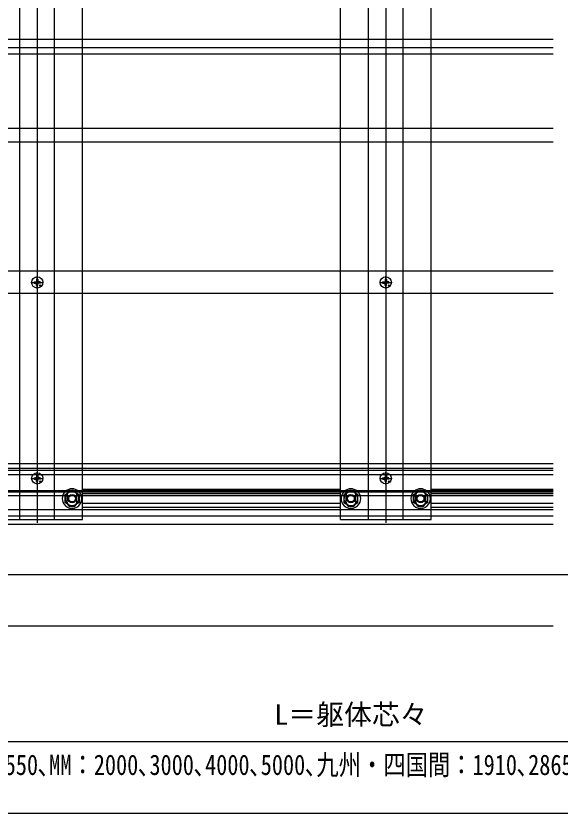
# Model space of a CAD drawing. Units: millimetres, scale not verified. Extents: x -1050 to 1050, y -1571 to 1561.
# Drawn here: x -58 to 332, y -1571 to -999 of the extents above; entities that cross this region are included whole.
import ezdxf
from ezdxf.enums import TextEntityAlignment as Align

# ---------------------------------------------------------------- set-up
doc = ezdxf.new("R2010")
doc.units = ezdxf.units.MM
doc.header["$LTSCALE"] = 8
for name, color, linetype in [('0-4_YKK_12', 2, 'Continuous'), ('0-5_YKK_13', 4, 'Continuous'), ('0-6_YKK_D', 6, 'Continuous'), ('0-7_YKK_ZWAK', 7, 'Continuous')]:
    doc.layers.add(name, color=color, linetype=linetype)
doc.styles.add('ＭＳ ゴシック', font='')
doc.styles.get('ＭＳ ゴシック').set_extended_font_data('MS Gothic')

msp = doc.modelspace()

# ---------------------------------------------------------------- linework, layer by layer
at = {"layer": '0-4_YKK_12'}
for p, q in [((-42.68, -805.8), (-42.68, -1362.8)), ((207.32, -805.8), (207.32, -1362.8)), ((-55.18, -1360.3), (-55.18, -808.3)), ((-30.18, -1360.3), (-30.18, -808.3)), ((-10.18, -1360.3), (-10.18, -808.3)), ((174.82, -1360.3), (174.82, -808.3)), ((194.82, -1360.3), (194.82, -808.3)), ((219.82, -1360.3), (219.82, -808.3)), ((239.82, -1360.3), (239.82, -808.3)), ((327.32, -1323.8), (-237.68, -1323.8)), ((327.32, -1325.1), (-237.68, -1325.1)), ((327.32, -1339.8), (-237.68, -1339.8)), ((327.32, -1340.8), (-237.68, -1340.8)), ((-21.18, -1347.8), (-21.18, -1342.8)), ((-14.18, -1347.8), (-14.18, -1342.8)), ((174.82, -1338.8), (-10.18, -1338.8)), ((174.82, -1341.8), (-10.18, -1341.8)), ((178.82, -1347.8), (178.82, -1342.8)), ((185.82, -1347.8), (185.82, -1342.8)), ((228.82, -1347.8), (228.82, -1342.8)), ((235.82, -1347.8), (235.82, -1342.8)), ((327.32, -1338.8), (239.82, -1338.8)), ((327.32, -1341.8), (239.82, -1341.8)), ((174.82, -1348.8), (-10.18, -1348.8)), ((327.32, -1348.8), (239.82, -1348.8)), ((174.82, -1351.8), (-10.18, -1351.8)), ((327.32, -1351.8), (239.82, -1351.8)), ((-75.18, -1360.3), (-10.18, -1360.3)), ((174.82, -1360.3), (239.82, -1360.3)), ((327.32, -1363.8), (-255.18, -1363.8)), ((-350.18, -1399.8), (764.82, -1399.8)), ((327.32, -1436.8), (-255.18, -1436.8))]:
    msp.add_line(p, q, dxfattribs=at)
for points in [[(327.32, -1353.262), (-218.83, -1353.262), (-237.68, -1353.262)], [(327.32, -1357.8), (-218.83, -1357.8), (-237.68, -1357.8)]]:
    msp.add_lwpolyline(points, dxfattribs=at)
for centre, start, end in [((-17.68, -1342.8), 0, 180), ((182.32, -1342.8), 0, 180), ((232.32, -1342.8), 0, 180), ((-17.68, -1347.8), 180, 0), ((182.32, -1347.8), 180, 0), ((232.32, -1347.8), 180, 0)]:
    msp.add_arc(centre, 3.5, start, end, dxfattribs=at)
at = {"layer": '0-5_YKK_13'}
for p, q in [((-43.18, -1188.055), (-43.2, -1189.163)), ((-42.68, -1194.7), (-42.68, -1185.9)), ((-42.18, -1188.055), (-42.161, -1189.163)), ((206.82, -1188.055), (206.8, -1189.163)), ((207.32, -1194.7), (207.32, -1185.9)), ((207.82, -1188.055), (207.839, -1189.163)), ((-47.08, -1190.3), (-38.28, -1190.3)), ((-44.925, -1189.8), (-43.817, -1189.781)), ((-44.925, -1190.8), (-43.817, -1190.819)), ((-43.817, -1189.781), (-43.3, -1189.68)), ((-43.817, -1190.819), (-43.3, -1190.92)), ((-43.2, -1189.163), (-43.3, -1189.68)), ((-43.2, -1191.437), (-43.3, -1190.92)), ((-43.18, -1192.545), (-43.2, -1191.437)), ((-42.18, -1192.545), (-42.161, -1191.437)), ((-42.161, -1189.163), (-42.06, -1189.68)), ((-42.161, -1191.437), (-42.06, -1190.92)), ((-41.543, -1189.781), (-42.06, -1189.68)), ((-41.543, -1190.819), (-42.06, -1190.92)), ((-40.435, -1189.8), (-41.543, -1189.781)), ((-40.435, -1190.8), (-41.543, -1190.819)), ((202.92, -1190.3), (211.72, -1190.3)), ((205.075, -1189.8), (206.183, -1189.781)), ((205.075, -1190.8), (206.183, -1190.819)), ((206.183, -1189.781), (206.7, -1189.68)), ((206.183, -1190.819), (206.7, -1190.92)), ((206.8, -1189.163), (206.7, -1189.68)), ((206.8, -1191.437), (206.7, -1190.92)), ((206.82, -1192.545), (206.8, -1191.437)), ((207.82, -1192.545), (207.839, -1191.437)), ((207.839, -1189.163), (207.94, -1189.68)), ((207.839, -1191.437), (207.94, -1190.92)), ((208.457, -1189.781), (207.94, -1189.68)), ((208.457, -1190.819), (207.94, -1190.92)), ((209.565, -1189.8), (208.457, -1189.781)), ((209.565, -1190.8), (208.457, -1190.819)), ((-47.08, -1330.8), (-38.28, -1330.8)), ((-44.925, -1330.3), (-43.817, -1330.281)), ((-44.925, -1331.3), (-43.817, -1331.319)), ((-43.817, -1330.281), (-43.3, -1330.18)), ((-43.817, -1331.319), (-43.3, -1331.42)), ((-43.2, -1329.663), (-43.3, -1330.18)), ((-43.2, -1331.937), (-43.3, -1331.42)), ((-43.18, -1328.555), (-43.2, -1329.663)), ((-42.68, -1335.2), (-42.68, -1326.4)), ((-42.18, -1328.555), (-42.161, -1329.663)), ((-42.161, -1329.663), (-42.06, -1330.18)), ((-42.161, -1331.937), (-42.06, -1331.42)), ((-41.543, -1330.281), (-42.06, -1330.18)), ((-41.543, -1331.319), (-42.06, -1331.42)), ((-40.435, -1330.3), (-41.543, -1330.281)), ((-40.435, -1331.3), (-41.543, -1331.319)), ((202.92, -1330.8), (211.72, -1330.8)), ((205.075, -1330.3), (206.183, -1330.281)), ((205.075, -1331.3), (206.183, -1331.319)), ((206.183, -1330.281), (206.7, -1330.18)), ((206.183, -1331.319), (206.7, -1331.42)), ((206.8, -1329.663), (206.7, -1330.18)), ((206.8, -1331.937), (206.7, -1331.42)), ((206.82, -1328.555), (206.8, -1329.663)), ((207.32, -1335.2), (207.32, -1326.4)), ((207.82, -1328.555), (207.839, -1329.663)), ((207.839, -1329.663), (207.94, -1330.18)), ((207.839, -1331.937), (207.94, -1331.42)), ((208.457, -1330.281), (207.94, -1330.18)), ((208.457, -1331.319), (207.94, -1331.42)), ((209.565, -1330.3), (208.457, -1330.281)), ((209.565, -1331.3), (208.457, -1331.319)), ((-43.18, -1333.045), (-43.2, -1331.937)), ((-42.18, -1333.045), (-42.161, -1331.937)), ((206.82, -1333.045), (206.8, -1331.937)), ((207.82, -1333.045), (207.839, -1331.937)), ((-22.68, -1342.413), (-17.68, -1339.526)), ((-22.68, -1343.308), (-22.68, -1342.413)), ((-22.68, -1343.435), (-22.68, -1342.413)), ((187.32, -1342.413), (182.32, -1339.526)), ((187.32, -1343.308), (187.32, -1342.413)), ((187.32, -1343.435), (187.32, -1342.413)), ((227.32, -1342.413), (232.32, -1339.526)), ((227.32, -1343.308), (227.32, -1342.413)), ((227.32, -1343.435), (227.32, -1342.413)), ((-22.68, -1348.187), (-22.68, -1343.308)), ((-22.68, -1348.187), (-22.68, -1343.435)), ((-22.291, -1348.412), (-22.68, -1348.187)), ((-22.163, -1348.485), (-22.68, -1348.187)), ((-17.68, -1351.074), (-22.163, -1348.485)), ((-13.198, -1348.485), (-17.68, -1351.074)), ((-12.68, -1348.187), (-13.198, -1348.485)), ((-12.68, -1348.187), (-13.043, -1348.396)), ((-12.68, -1343.435), (-12.68, -1348.187)), ((177.32, -1343.435), (177.32, -1348.187)), ((177.32, -1348.187), (177.682, -1348.396)), ((177.32, -1348.187), (177.837, -1348.485)), ((177.837, -1348.485), (182.32, -1351.074)), ((182.32, -1351.074), (186.802, -1348.485)), ((186.802, -1348.485), (187.32, -1348.187)), ((186.93, -1348.412), (187.32, -1348.187)), ((187.32, -1348.187), (187.32, -1343.308)), ((187.32, -1348.187), (187.32, -1343.435)), ((227.32, -1348.187), (227.32, -1343.308)), ((227.32, -1348.187), (227.32, -1343.435)), ((227.709, -1348.412), (227.32, -1348.187)), ((227.837, -1348.485), (227.32, -1348.187)), ((232.32, -1351.074), (227.837, -1348.485)), ((236.802, -1348.485), (232.32, -1351.074)), ((237.32, -1348.187), (236.802, -1348.485)), ((237.32, -1348.187), (236.957, -1348.396)), ((237.32, -1343.435), (237.32, -1348.187))]:
    msp.add_line(p, q, dxfattribs=at)
for points in [[(327.32, -1016.134), (-220.18, -1016.134), (-237.68, -1016.134)], [(327.32, -1022.134), (-220.18, -1022.134), (-237.68, -1022.134)], [(327.32, -1026.634), (-220.18, -1026.634), (-237.68, -1026.634)], [(327.32, -1079.8), (-220.18, -1079.8), (-237.68, -1079.8)], [(327.32, -1089.8), (-220.18, -1089.8), (-237.68, -1089.8)], [(327.32, -1182.3), (-220.18, -1182.3), (-237.68, -1182.3)], [(327.32, -1198.3), (-220.18, -1198.3), (-237.68, -1198.3)], [(327.32, -1320.3), (-218.83, -1320.3), (-237.68, -1320.3)], [(327.32, -1328.3), (-218.83, -1328.3), (-237.68, -1328.3)], [(-17.68, -1339.526), (-12.68, -1342.413), (-12.68, -1343.435)], [(182.32, -1339.526), (177.32, -1342.413), (177.32, -1343.435)], [(232.32, -1339.526), (237.32, -1342.413), (237.32, -1343.435)], [(327.32, -1343.3), (-218.83, -1343.3), (-237.68, -1343.3)]]:
    msp.add_lwpolyline(points, dxfattribs=at)
for centre, radius in [((-42.68, -1190.3), 4), ((207.32, -1190.3), 4), ((-40.559, -1192.421), 0.3), ((209.441, -1192.421), 0.3), ((-42.68, -1330.8), 4), ((207.32, -1330.8), 4), ((-40.559, -1332.921), 0.3), ((209.441, -1332.921), 0.3), ((-17.68, -1345.3), 3), ((-17.68, -1345.3), 2.4), ((182.32, -1345.3), 3), ((182.32, -1345.3), 2.4), ((232.32, -1345.3), 3), ((232.32, -1345.3), 2.4)]:
    msp.add_circle(centre, radius, dxfattribs=at)
for centre, radius, start, end in [((-42.68, -1190.3), 2.3, 77.44414, 102.55586), ((207.32, -1190.3), 2.3, 77.44414, 102.55586), ((-42.68, -1190.3), 2.3, 167.44414, 192.55586), ((-42.68, -1190.3), 2.3, 257.44414, 282.55586), ((-42.68, -1190.3), 2.3, 347.44414, 12.55586), ((207.32, -1190.3), 2.3, 167.44414, 192.55586), ((207.32, -1190.3), 2.3, 257.44414, 282.55586), ((207.32, -1190.3), 2.3, 347.44414, 12.55586), ((-42.68, -1330.8), 2.3, 167.44414, 192.55586), ((-42.68, -1330.8), 2.3, 77.44414, 102.55586), ((-42.68, -1330.8), 2.3, 347.44414, 12.55586), ((207.32, -1330.8), 2.3, 167.44414, 192.55586), ((207.32, -1330.8), 2.3, 77.44414, 102.55586), ((207.32, -1330.8), 2.3, 347.44414, 12.55586), ((-42.68, -1330.8), 2.3, 257.44414, 282.55586), ((207.32, -1330.8), 2.3, 257.44414, 282.55586), ((-17.68, -1345.3), 7, 10.52433, 169.47567), ((-17.68, -1345.3), 5, 23.1324, 156.8676), ((-17.68, -1345.3), 5, 23.1324, 156.8676), ((182.32, -1345.3), 7, 10.52433, 169.47567), ((182.32, -1345.3), 5, 23.1324, 156.8676), ((182.32, -1345.3), 5, 23.1324, 156.8676), ((232.32, -1345.3), 7, 10.52433, 169.47567), ((232.32, -1345.3), 5, 23.1324, 156.8676), ((232.32, -1345.3), 5, 23.1324, 156.8676), ((-17.68, -1345.3), 7, 169.47567, 212.11583), ((-17.68, -1345.3), 5, 156.8676, 217.3832), ((-17.68, -1345.3), 5, 156.8676, 217.3832), ((-17.68, -1345.3), 5, 217.3832, 322.6168), ((-17.68, -1345.3), 5, 217.3832, 322.6168), ((-17.68, -1345.3), 5, 322.6168, 23.1324), ((-17.68, -1345.3), 5, 322.6168, 23.1324), ((-17.68, -1345.3), 7, 327.88417, 10.52433), ((182.32, -1345.3), 7, 169.47567, 212.11583), ((182.32, -1345.3), 5, 156.8676, 217.3832), ((182.32, -1345.3), 5, 156.8676, 217.3832), ((182.32, -1345.3), 5, 217.3832, 322.6168), ((182.32, -1345.3), 5, 217.3832, 322.6168), ((182.32, -1345.3), 5, 322.6168, 23.1324), ((182.32, -1345.3), 5, 322.6168, 23.1324), ((182.32, -1345.3), 7, 327.88417, 10.52433), ((232.32, -1345.3), 7, 169.47567, 212.11583), ((232.32, -1345.3), 5, 156.8676, 217.3832), ((232.32, -1345.3), 5, 156.8676, 217.3832), ((232.32, -1345.3), 5, 217.3832, 322.6168), ((232.32, -1345.3), 5, 217.3832, 322.6168), ((232.32, -1345.3), 5, 322.6168, 23.1324), ((232.32, -1345.3), 5, 322.6168, 23.1324), ((232.32, -1345.3), 7, 327.88417, 10.52433), ((-17.68, -1345.3), 7, 212.11583, 327.88417), ((182.32, -1345.3), 7, 212.11583, 327.88417), ((232.32, -1345.3), 7, 212.11583, 327.88417)]:
    msp.add_arc(centre, radius, start, end, dxfattribs=at)
at = {"layer": '0-6_YKK_D'}
msp.add_line((-292.68, -1519.5), (707.32, -1519.5), dxfattribs=at)
at = {"layer": '0-7_YKK_ZWAK'}
msp.add_lwpolyline([(-1050, -1570.8), (1050, -1570.8), (1050, 1489.2)], dxfattribs=at)

# ---------------------------------------------------------------- texts
at = {"layer": '0-6_YKK_D', "style": 'ＭＳ ゴシック'}
msp.add_text('L＝躯体芯々', height=14.66, dxfattribs=at).set_placement((127.433, -1511.886), align=Align.BOTTOM_LEFT)
at = {"layer": '0-6_YKK_D', "style": 'ＭＳ ゴシック', "width": 0.8}
msp.add_text('（関東間：1820､2730､3640､4550､MM：2000､3000､4000､5000､九州・四国間：1910､2865､3820､4775）', height=14.66, dxfattribs=at).set_placement((-273.68, -1547.909), align=Align.BOTTOM_LEFT)

doc.saveas('drawing.dxf')
